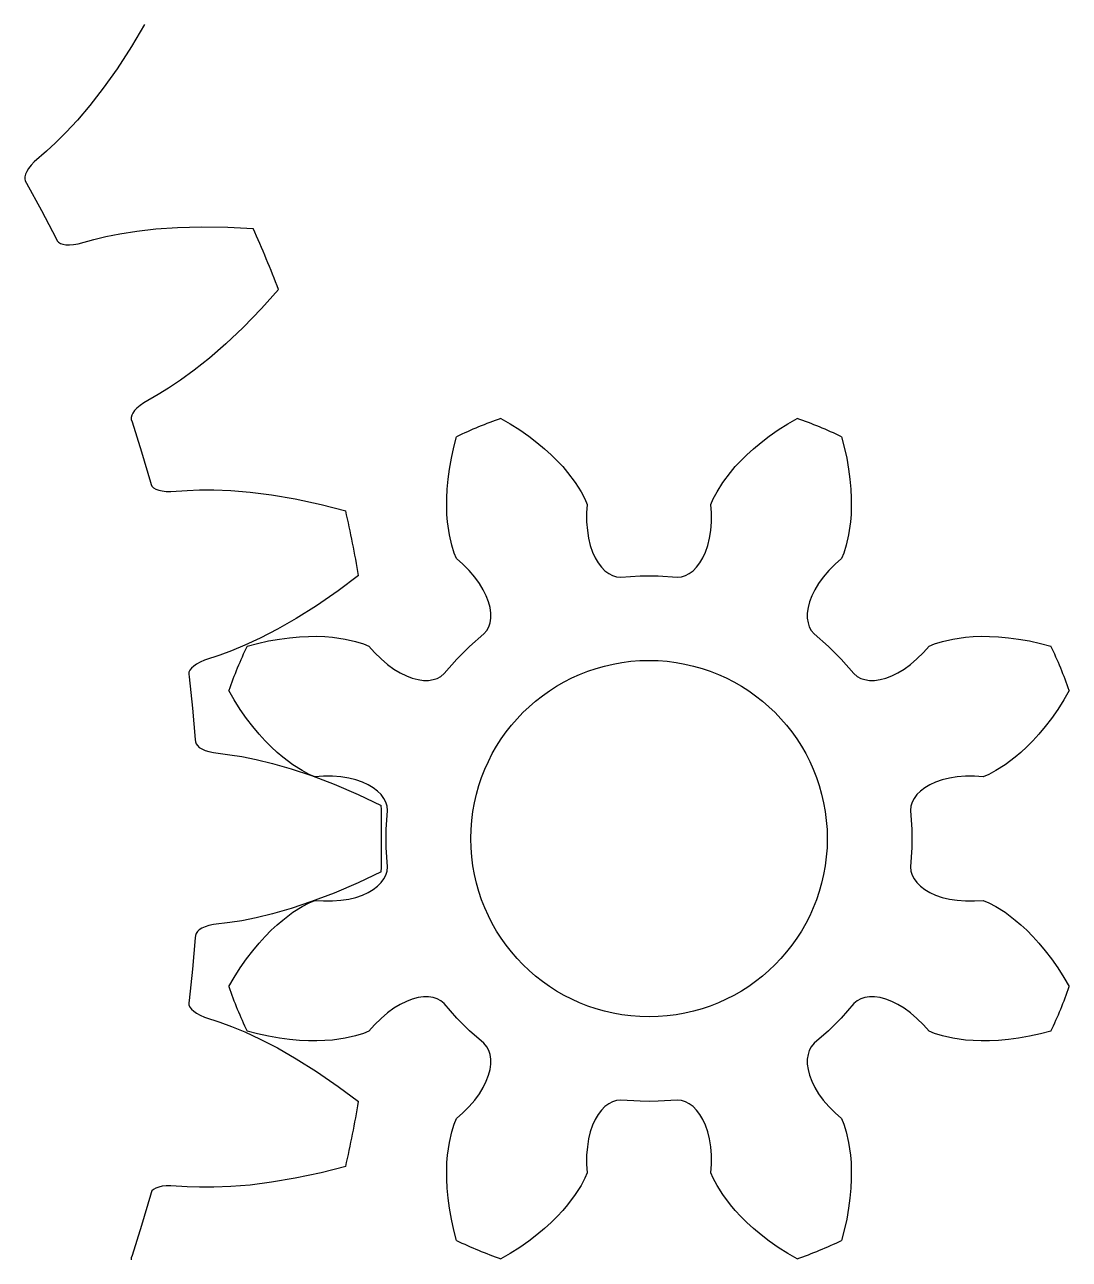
# Model space of a CAD drawing. Extents: x -17 to 24.7, y -17 to 17.
# Drawn here: x 12.99 to 24.72, y -4.72 to 9.13 of the extents above; entities that cross this region are included whole.
import ezdxf

# ---------------------------------------------------------------- set-up
doc = ezdxf.new("R2010")
doc.units = 0

msp = doc.modelspace()

# ---------------------------------------------------------------- linework, layer by layer
msp.add_circle((20, 0), 2)
msp.add_circle((20, 0), 2)
at = {"layer": 'layer0'}
for p, q in [((18.339, 4.716), (18.442, 4.656)), ((21.558, 4.656), (21.661, 4.716)), ((18.442, 4.656), (18.55, 4.587)), ((18.55, 4.587), (18.651, 4.516)), ((21.349, 4.516), (21.45, 4.587)), ((21.45, 4.587), (21.558, 4.656)), ((17.81, 4.394), (17.84, 4.509)), ((18.651, 4.516), (18.742, 4.446)), ((18.742, 4.446), (18.827, 4.375)), ((21.173, 4.375), (21.258, 4.446)), ((21.258, 4.446), (21.349, 4.516)), ((22.16, 4.509), (22.19, 4.394)), ((17.782, 4.269), (17.81, 4.394)), ((18.827, 4.375), (18.902, 4.307)), ((18.902, 4.307), (18.971, 4.239)), ((21.029, 4.239), (21.098, 4.307)), ((21.098, 4.307), (21.173, 4.375)), ((22.19, 4.394), (22.218, 4.269)), ((17.761, 4.147), (17.782, 4.269)), ((18.971, 4.239), (19.032, 4.174)), ((19.032, 4.174), (19.086, 4.11)), ((20.914, 4.11), (20.968, 4.174)), ((20.968, 4.174), (21.029, 4.239)), ((22.218, 4.269), (22.239, 4.147)), ((17.736, 3.923), (17.746, 4.033)), ((17.746, 4.033), (17.761, 4.147)), ((19.086, 4.11), (19.173, 3.995)), ((20.827, 3.995), (20.914, 4.11)), ((22.239, 4.147), (22.254, 4.033)), ((22.254, 4.033), (22.264, 3.923)), ((17.731, 3.822), (17.736, 3.923)), ((19.173, 3.995), (19.237, 3.893)), ((19.237, 3.893), (19.28, 3.812)), ((20.72, 3.812), (20.763, 3.893)), ((20.763, 3.893), (20.827, 3.995)), ((22.264, 3.923), (22.269, 3.822)), ((17.73, 3.726), (17.731, 3.822)), ((19.28, 3.812), (19.306, 3.749)), ((19.306, 3.749), (19.3, 3.654)), ((20.694, 3.749), (20.72, 3.812)), ((20.7, 3.654), (20.694, 3.749)), ((22.269, 3.822), (22.27, 3.726)), ((17.733, 3.636), (17.73, 3.726)), ((17.74, 3.553), (17.733, 3.636)), ((19.3, 3.654), (19.3, 3.553)), ((20.7, 3.553), (20.7, 3.654)), ((22.267, 3.636), (22.26, 3.553)), ((22.27, 3.726), (22.267, 3.636)), ((17.76, 3.41), (17.74, 3.553)), ((19.3, 3.553), (19.308, 3.458)), ((20.692, 3.458), (20.7, 3.553)), ((22.26, 3.553), (22.24, 3.41)), ((17.787, 3.292), (17.76, 3.41)), ((19.308, 3.458), (19.321, 3.37)), ((19.321, 3.37), (19.341, 3.289)), ((20.659, 3.289), (20.679, 3.37)), ((20.679, 3.37), (20.692, 3.458)), ((22.24, 3.41), (22.213, 3.292)), ((17.814, 3.205), (17.787, 3.292)), ((17.84, 3.142), (17.814, 3.205)), ((19.341, 3.289), (19.366, 3.216)), ((19.366, 3.216), (19.395, 3.151)), ((20.605, 3.151), (20.634, 3.216)), ((20.634, 3.216), (20.659, 3.289)), ((22.186, 3.205), (22.16, 3.142)), ((22.213, 3.292), (22.186, 3.205)), ((17.911, 3.079), (17.84, 3.142)), ((17.983, 3.007), (17.911, 3.079)), ((19.395, 3.151), (19.429, 3.094)), ((19.429, 3.094), (19.466, 3.046)), ((20.534, 3.046), (20.571, 3.094)), ((20.571, 3.094), (20.605, 3.151)), ((22.089, 3.079), (22.017, 3.007)), ((22.16, 3.142), (22.089, 3.079)), ((18.045, 2.935), (17.983, 3.007)), ((18.097, 2.863), (18.045, 2.935)), ((19.466, 3.046), (19.506, 3.006)), ((19.506, 3.006), (19.548, 2.975)), ((19.548, 2.975), (19.591, 2.952)), ((19.591, 2.952), (19.635, 2.939)), ((19.635, 2.939), (19.685, 2.934)), ((19.685, 2.934), (19.899, 2.948)), ((19.899, 2.948), (20, 2.95)), ((20, 2.95), (20.101, 2.948)), ((20.101, 2.948), (20.315, 2.934)), ((20.315, 2.934), (20.365, 2.939)), ((20.365, 2.939), (20.409, 2.952)), ((20.409, 2.952), (20.452, 2.975)), ((20.452, 2.975), (20.494, 3.006)), ((20.494, 3.006), (20.534, 3.046)), ((21.955, 2.935), (21.903, 2.863)), ((22.017, 3.007), (21.955, 2.935)), ((18.14, 2.792), (18.097, 2.863)), ((18.174, 2.723), (18.14, 2.792)), ((21.86, 2.792), (21.826, 2.723)), ((21.903, 2.863), (21.86, 2.792)), ((18.199, 2.656), (18.174, 2.723)), ((18.216, 2.592), (18.199, 2.656)), ((21.801, 2.656), (21.784, 2.592)), ((21.826, 2.723), (21.801, 2.656)), ((18.224, 2.531), (18.216, 2.592)), ((18.224, 2.475), (18.224, 2.531)), ((21.784, 2.592), (21.776, 2.531)), ((21.776, 2.531), (21.776, 2.475)), ((18.18, 2.336), (18.202, 2.377)), ((18.202, 2.377), (18.216, 2.423)), ((18.216, 2.423), (18.224, 2.475)), ((21.776, 2.475), (21.784, 2.423)), ((21.784, 2.423), (21.798, 2.377)), ((21.798, 2.377), (21.82, 2.336)), ((15.606, 2.19), (15.731, 2.218)), ((15.731, 2.218), (15.853, 2.239)), ((15.853, 2.239), (15.967, 2.254)), ((15.967, 2.254), (16.077, 2.264)), ((16.077, 2.264), (16.178, 2.269)), ((16.178, 2.269), (16.274, 2.27)), ((16.274, 2.27), (16.364, 2.267)), ((16.364, 2.267), (16.447, 2.26)), ((16.447, 2.26), (16.59, 2.24)), ((16.59, 2.24), (16.708, 2.213)), ((17.986, 2.156), (18.148, 2.297)), ((18.148, 2.297), (18.18, 2.336)), ((21.82, 2.336), (21.852, 2.297)), ((21.852, 2.297), (22.014, 2.156)), ((23.292, 2.213), (23.41, 2.24)), ((23.41, 2.24), (23.553, 2.26)), ((23.553, 2.26), (23.636, 2.267)), ((23.636, 2.267), (23.726, 2.27)), ((23.726, 2.27), (23.822, 2.269)), ((23.822, 2.269), (23.923, 2.264)), ((23.923, 2.264), (24.033, 2.254)), ((24.033, 2.254), (24.147, 2.239)), ((24.147, 2.239), (24.269, 2.218)), ((24.269, 2.218), (24.394, 2.19)), ((15.491, 2.16), (15.606, 2.19)), ((16.708, 2.213), (16.795, 2.186)), ((16.795, 2.186), (16.858, 2.16)), ((16.858, 2.16), (16.921, 2.089)), ((16.921, 2.089), (16.993, 2.017)), ((17.844, 2.014), (17.914, 2.086)), ((17.914, 2.086), (17.986, 2.156)), ((22.014, 2.156), (22.086, 2.086)), ((22.086, 2.086), (22.156, 2.014)), ((23.007, 2.017), (23.079, 2.089)), ((23.079, 2.089), (23.142, 2.16)), ((23.142, 2.16), (23.205, 2.186)), ((23.205, 2.186), (23.292, 2.213)), ((24.394, 2.19), (24.509, 2.16)), ((16.993, 2.017), (17.065, 1.955)), ((17.065, 1.955), (17.137, 1.903)), ((17.703, 1.852), (17.844, 2.014)), ((22.156, 2.014), (22.297, 1.852)), ((22.863, 1.903), (22.935, 1.955)), ((22.935, 1.955), (23.007, 2.017)), ((17.137, 1.903), (17.208, 1.86)), ((17.208, 1.86), (17.277, 1.826)), ((17.277, 1.826), (17.344, 1.801)), ((17.623, 1.798), (17.664, 1.82)), ((17.664, 1.82), (17.703, 1.852)), ((22.297, 1.852), (22.336, 1.82)), ((22.336, 1.82), (22.377, 1.798)), ((22.656, 1.801), (22.723, 1.826)), ((22.723, 1.826), (22.792, 1.86)), ((22.792, 1.86), (22.863, 1.903)), ((17.344, 1.801), (17.408, 1.784)), ((17.408, 1.784), (17.469, 1.776)), ((17.469, 1.776), (17.525, 1.776)), ((17.525, 1.776), (17.577, 1.784)), ((17.577, 1.784), (17.623, 1.798)), ((22.377, 1.798), (22.423, 1.784)), ((22.423, 1.784), (22.475, 1.776)), ((22.475, 1.776), (22.531, 1.776)), ((22.531, 1.776), (22.592, 1.784)), ((22.592, 1.784), (22.656, 1.801)), ((15.344, 1.558), (15.284, 1.661)), ((15.413, 1.45), (15.344, 1.558)), ((24.656, 1.558), (24.587, 1.45)), ((24.716, 1.661), (24.656, 1.558)), ((15.484, 1.349), (15.413, 1.45)), ((24.587, 1.45), (24.516, 1.349)), ((15.554, 1.258), (15.484, 1.349)), ((15.625, 1.173), (15.554, 1.258)), ((24.446, 1.258), (24.375, 1.173)), ((24.516, 1.349), (24.446, 1.258)), ((15.693, 1.098), (15.625, 1.173)), ((24.375, 1.173), (24.307, 1.098)), ((15.761, 1.029), (15.693, 1.098)), ((15.826, 0.968), (15.761, 1.029)), ((24.239, 1.029), (24.174, 0.968)), ((24.307, 1.098), (24.239, 1.029)), ((15.89, 0.914), (15.826, 0.968)), ((16.005, 0.827), (15.89, 0.914)), ((24.11, 0.914), (23.995, 0.827)), ((24.174, 0.968), (24.11, 0.914)), ((16.107, 0.763), (16.005, 0.827)), ((16.188, 0.72), (16.107, 0.763)), ((16.251, 0.694), (16.188, 0.72)), ((16.346, 0.7), (16.251, 0.694)), ((16.447, 0.7), (16.346, 0.7)), ((16.542, 0.692), (16.447, 0.7)), ((23.553, 0.7), (23.458, 0.692)), ((23.654, 0.7), (23.553, 0.7)), ((23.749, 0.694), (23.654, 0.7)), ((23.812, 0.72), (23.749, 0.694)), ((23.893, 0.763), (23.812, 0.72)), ((23.995, 0.827), (23.893, 0.763)), ((16.63, 0.679), (16.542, 0.692)), ((16.711, 0.659), (16.63, 0.679)), ((16.784, 0.634), (16.711, 0.659)), ((16.849, 0.605), (16.784, 0.634)), ((16.906, 0.571), (16.849, 0.605)), ((16.954, 0.534), (16.906, 0.571)), ((23.094, 0.571), (23.046, 0.534)), ((23.151, 0.605), (23.094, 0.571)), ((23.216, 0.634), (23.151, 0.605)), ((23.289, 0.659), (23.216, 0.634)), ((23.37, 0.679), (23.289, 0.659)), ((23.458, 0.692), (23.37, 0.679)), ((16.994, 0.494), (16.954, 0.534)), ((17.025, 0.452), (16.994, 0.494)), ((17.048, 0.409), (17.025, 0.452)), ((22.975, 0.452), (22.952, 0.409)), ((23.006, 0.494), (22.975, 0.452)), ((23.046, 0.534), (23.006, 0.494)), ((17.061, 0.365), (17.048, 0.409)), ((17.052, 0.101), (17.066, 0.315)), ((17.066, 0.315), (17.061, 0.365)), ((22.939, 0.365), (22.934, 0.315)), ((22.934, 0.315), (22.948, 0.101)), ((22.952, 0.409), (22.939, 0.365)), ((17.05, 0), (17.052, 0.101)), ((17.052, -0.101), (17.05, 0)), ((22.948, 0.101), (22.95, 0)), ((22.95, 0), (22.948, -0.101)), ((17.066, -0.315), (17.052, -0.101)), ((22.948, -0.101), (22.934, -0.315)), ((17.025, -0.452), (17.048, -0.409)), ((17.048, -0.409), (17.061, -0.365)), ((17.061, -0.365), (17.066, -0.315)), ((22.934, -0.315), (22.939, -0.365)), ((22.939, -0.365), (22.952, -0.409)), ((22.952, -0.409), (22.975, -0.452)), ((16.906, -0.571), (16.954, -0.534)), ((16.954, -0.534), (16.994, -0.494)), ((16.994, -0.494), (17.025, -0.452)), ((22.975, -0.452), (23.006, -0.494)), ((23.006, -0.494), (23.046, -0.534)), ((23.046, -0.534), (23.094, -0.571)), ((16.447, -0.7), (16.542, -0.692)), ((16.542, -0.692), (16.63, -0.679)), ((16.63, -0.679), (16.711, -0.659)), ((16.711, -0.659), (16.784, -0.634)), ((16.784, -0.634), (16.849, -0.605)), ((16.849, -0.605), (16.906, -0.571)), ((23.094, -0.571), (23.151, -0.605)), ((23.151, -0.605), (23.216, -0.634)), ((23.216, -0.634), (23.289, -0.659)), ((23.289, -0.659), (23.37, -0.679)), ((23.37, -0.679), (23.458, -0.692)), ((23.458, -0.692), (23.553, -0.7)), ((15.89, -0.914), (16.005, -0.827)), ((16.005, -0.827), (16.107, -0.763)), ((16.107, -0.763), (16.188, -0.72)), ((16.188, -0.72), (16.251, -0.694)), ((16.251, -0.694), (16.346, -0.7)), ((16.346, -0.7), (16.447, -0.7)), ((23.553, -0.7), (23.654, -0.7)), ((23.654, -0.7), (23.749, -0.694)), ((23.749, -0.694), (23.812, -0.72)), ((23.812, -0.72), (23.893, -0.763)), ((23.893, -0.763), (23.995, -0.827)), ((23.995, -0.827), (24.11, -0.914)), ((15.761, -1.029), (15.826, -0.968)), ((15.826, -0.968), (15.89, -0.914)), ((24.11, -0.914), (24.174, -0.968)), ((24.174, -0.968), (24.239, -1.029)), ((15.625, -1.173), (15.693, -1.098)), ((15.693, -1.098), (15.761, -1.029)), ((24.239, -1.029), (24.307, -1.098)), ((24.307, -1.098), (24.375, -1.173)), ((15.554, -1.258), (15.625, -1.173)), ((24.375, -1.173), (24.446, -1.258)), ((15.413, -1.45), (15.484, -1.349)), ((15.484, -1.349), (15.554, -1.258)), ((24.446, -1.258), (24.516, -1.349)), ((24.516, -1.349), (24.587, -1.45)), ((15.344, -1.558), (15.413, -1.45)), ((24.587, -1.45), (24.656, -1.558)), ((15.284, -1.661), (15.344, -1.558)), ((24.656, -1.558), (24.716, -1.661)), ((17.344, -1.801), (17.277, -1.826)), ((17.408, -1.784), (17.344, -1.801)), ((17.469, -1.776), (17.408, -1.784)), ((17.525, -1.776), (17.469, -1.776)), ((17.577, -1.784), (17.525, -1.776)), ((17.623, -1.798), (17.577, -1.784)), ((17.664, -1.82), (17.623, -1.798)), ((22.377, -1.798), (22.336, -1.82)), ((22.423, -1.784), (22.377, -1.798)), ((22.475, -1.776), (22.423, -1.784)), ((22.531, -1.776), (22.475, -1.776)), ((22.592, -1.784), (22.531, -1.776)), ((22.656, -1.801), (22.592, -1.784)), ((22.723, -1.826), (22.656, -1.801)), ((17.137, -1.903), (17.065, -1.955)), ((17.208, -1.86), (17.137, -1.903)), ((17.277, -1.826), (17.208, -1.86)), ((17.703, -1.852), (17.664, -1.82)), ((17.844, -2.014), (17.703, -1.852)), ((22.297, -1.852), (22.156, -2.014)), ((22.336, -1.82), (22.297, -1.852)), ((22.792, -1.86), (22.723, -1.826)), ((22.863, -1.903), (22.792, -1.86)), ((22.935, -1.955), (22.863, -1.903)), ((16.993, -2.017), (16.921, -2.089)), ((17.065, -1.955), (16.993, -2.017)), ((17.914, -2.086), (17.844, -2.014)), ((22.156, -2.014), (22.086, -2.086)), ((23.007, -2.017), (22.935, -1.955)), ((23.079, -2.089), (23.007, -2.017)), ((15.606, -2.19), (15.491, -2.16)), ((15.731, -2.218), (15.606, -2.19)), ((16.708, -2.213), (16.59, -2.24)), ((16.795, -2.186), (16.708, -2.213)), ((16.858, -2.16), (16.795, -2.186)), ((16.921, -2.089), (16.858, -2.16)), ((17.986, -2.156), (17.914, -2.086)), ((18.148, -2.297), (17.986, -2.156)), ((22.014, -2.156), (21.852, -2.297)), ((22.086, -2.086), (22.014, -2.156)), ((23.142, -2.16), (23.079, -2.089)), ((23.205, -2.186), (23.142, -2.16)), ((23.292, -2.213), (23.205, -2.186)), ((23.41, -2.24), (23.292, -2.213)), ((24.394, -2.19), (24.269, -2.218)), ((24.509, -2.16), (24.394, -2.19)), ((15.853, -2.239), (15.731, -2.218)), ((15.967, -2.254), (15.853, -2.239)), ((16.077, -2.264), (15.967, -2.254)), ((16.178, -2.269), (16.077, -2.264)), ((16.274, -2.27), (16.178, -2.269)), ((16.364, -2.267), (16.274, -2.27)), ((16.447, -2.26), (16.364, -2.267)), ((16.59, -2.24), (16.447, -2.26)), ((18.18, -2.336), (18.148, -2.297)), ((18.202, -2.377), (18.18, -2.336)), ((21.82, -2.336), (21.798, -2.377)), ((21.852, -2.297), (21.82, -2.336)), ((23.553, -2.26), (23.41, -2.24)), ((23.636, -2.267), (23.553, -2.26)), ((23.726, -2.27), (23.636, -2.267)), ((23.822, -2.269), (23.726, -2.27)), ((23.923, -2.264), (23.822, -2.269)), ((24.033, -2.254), (23.923, -2.264)), ((24.147, -2.239), (24.033, -2.254)), ((24.269, -2.218), (24.147, -2.239)), ((18.216, -2.423), (18.202, -2.377)), ((18.224, -2.475), (18.216, -2.423)), ((18.224, -2.531), (18.224, -2.475)), ((21.784, -2.423), (21.776, -2.475)), ((21.776, -2.475), (21.776, -2.531)), ((21.798, -2.377), (21.784, -2.423)), ((18.199, -2.656), (18.216, -2.592)), ((18.216, -2.592), (18.224, -2.531)), ((21.776, -2.531), (21.784, -2.592)), ((21.784, -2.592), (21.801, -2.656)), ((18.14, -2.792), (18.174, -2.723)), ((18.174, -2.723), (18.199, -2.656)), ((21.801, -2.656), (21.826, -2.723)), ((21.826, -2.723), (21.86, -2.792)), ((18.045, -2.935), (18.097, -2.863)), ((18.097, -2.863), (18.14, -2.792)), ((21.86, -2.792), (21.903, -2.863)), ((21.903, -2.863), (21.955, -2.935)), ((17.911, -3.079), (17.983, -3.007)), ((17.983, -3.007), (18.045, -2.935)), ((19.466, -3.046), (19.429, -3.094)), ((19.506, -3.006), (19.466, -3.046)), ((19.548, -2.975), (19.506, -3.006)), ((19.591, -2.952), (19.548, -2.975)), ((19.635, -2.939), (19.591, -2.952)), ((19.685, -2.934), (19.635, -2.939)), ((19.899, -2.948), (19.685, -2.934)), ((20, -2.95), (19.899, -2.948)), ((20.101, -2.948), (20, -2.95)), ((20.315, -2.934), (20.101, -2.948)), ((20.365, -2.939), (20.315, -2.934)), ((20.409, -2.952), (20.365, -2.939)), ((20.452, -2.975), (20.409, -2.952)), ((20.494, -3.006), (20.452, -2.975)), ((20.534, -3.046), (20.494, -3.006)), ((20.571, -3.094), (20.534, -3.046)), ((21.955, -2.935), (22.017, -3.007)), ((22.017, -3.007), (22.089, -3.079)), ((17.814, -3.205), (17.84, -3.142)), ((17.84, -3.142), (17.911, -3.079)), ((19.395, -3.151), (19.366, -3.216)), ((19.429, -3.094), (19.395, -3.151)), ((20.605, -3.151), (20.571, -3.094)), ((20.634, -3.216), (20.605, -3.151)), ((22.089, -3.079), (22.16, -3.142)), ((22.16, -3.142), (22.186, -3.205)), ((17.76, -3.41), (17.787, -3.292)), ((17.787, -3.292), (17.814, -3.205)), ((19.341, -3.289), (19.321, -3.37)), ((19.366, -3.216), (19.341, -3.289)), ((20.659, -3.289), (20.634, -3.216)), ((20.679, -3.37), (20.659, -3.289)), ((22.186, -3.205), (22.213, -3.292)), ((22.213, -3.292), (22.24, -3.41)), ((17.74, -3.553), (17.76, -3.41)), ((19.308, -3.458), (19.3, -3.553)), ((19.321, -3.37), (19.308, -3.458)), ((20.692, -3.458), (20.679, -3.37)), ((20.7, -3.553), (20.692, -3.458)), ((22.24, -3.41), (22.26, -3.553)), ((17.733, -3.636), (17.74, -3.553)), ((19.3, -3.553), (19.3, -3.654)), ((20.7, -3.654), (20.7, -3.553)), ((22.26, -3.553), (22.267, -3.636)), ((17.73, -3.726), (17.733, -3.636)), ((17.731, -3.822), (17.73, -3.726)), ((19.3, -3.654), (19.306, -3.749)), ((20.694, -3.749), (20.7, -3.654)), ((22.267, -3.636), (22.27, -3.726)), ((22.27, -3.726), (22.269, -3.822)), ((17.736, -3.923), (17.731, -3.822)), ((19.28, -3.812), (19.237, -3.893)), ((19.306, -3.749), (19.28, -3.812)), ((20.72, -3.812), (20.694, -3.749)), ((20.763, -3.893), (20.72, -3.812)), ((22.269, -3.822), (22.264, -3.923)), ((17.746, -4.033), (17.736, -3.923)), ((19.173, -3.995), (19.086, -4.11)), ((19.237, -3.893), (19.173, -3.995)), ((20.827, -3.995), (20.763, -3.893)), ((20.914, -4.11), (20.827, -3.995)), ((22.264, -3.923), (22.254, -4.033)), ((17.761, -4.147), (17.746, -4.033)), ((17.782, -4.269), (17.761, -4.147)), ((19.086, -4.11), (19.032, -4.174)), ((20.968, -4.174), (20.914, -4.11)), ((22.239, -4.147), (22.218, -4.269)), ((22.254, -4.033), (22.239, -4.147)), ((17.81, -4.394), (17.782, -4.269)), ((18.971, -4.239), (18.902, -4.307)), ((19.032, -4.174), (18.971, -4.239)), ((21.029, -4.239), (20.968, -4.174)), ((21.098, -4.307), (21.029, -4.239)), ((22.218, -4.269), (22.19, -4.394)), ((17.84, -4.509), (17.81, -4.394)), ((18.827, -4.375), (18.742, -4.446)), ((18.902, -4.307), (18.827, -4.375)), ((21.173, -4.375), (21.098, -4.307)), ((21.258, -4.446), (21.173, -4.375)), ((22.19, -4.394), (22.16, -4.509)), ((18.651, -4.516), (18.55, -4.587)), ((18.742, -4.446), (18.651, -4.516)), ((21.349, -4.516), (21.258, -4.446)), ((21.45, -4.587), (21.349, -4.516)), ((18.442, -4.656), (18.339, -4.716)), ((18.55, -4.587), (18.442, -4.656)), ((21.558, -4.656), (21.45, -4.587)), ((21.661, -4.716), (21.558, -4.656))]:
    msp.add_line(p, q, dxfattribs=at)
for start, end in [(109.4009, 115.5991), (64.4009, 70.5991), (154.4009, 160.5991), (19.4009, 25.5991), (199.4009, 205.5991), (334.4009, 340.5991), (244.4009, 250.5991), (289.4009, 295.5991)]:
    msp.add_arc((20, 0), 5, start, end, dxfattribs=at)
at = {"layer": 'layer1'}
for p, q in [((14.338, 9.134), (14.192, 8.888)), ((14.192, 8.888), (14.031, 8.64)), ((14.031, 8.64), (13.875, 8.42)), ((13.875, 8.42), (13.726, 8.228)), ((13.726, 8.228), (13.586, 8.063)), ((13.586, 8.063), (13.457, 7.923)), ((13.457, 7.923), (13.342, 7.807)), ((13.342, 7.807), (13.241, 7.715)), ((13.241, 7.715), (13.102, 7.594)), ((13.017, 7.487), (13.002, 7.456)), ((13.038, 7.521), (13.017, 7.487)), ((13.066, 7.556), (13.038, 7.521)), ((13.102, 7.594), (13.066, 7.556)), ((13.002, 7.456), (12.995, 7.428)), ((12.995, 7.428), (12.995, 7.403)), ((12.995, 7.403), (13.001, 7.381)), ((13.001, 7.381), (13.014, 7.357)), ((13.014, 7.357), (13.185, 7.047)), ((13.185, 7.047), (13.348, 6.733)), ((14.064, 6.788), (14.252, 6.817)), ((14.252, 6.817), (14.467, 6.841)), ((14.467, 6.841), (14.71, 6.858)), ((14.71, 6.858), (14.979, 6.866)), ((14.979, 6.866), (15.274, 6.862)), ((15.274, 6.862), (15.56, 6.847)), ((13.348, 6.733), (13.36, 6.709)), ((13.36, 6.709), (13.375, 6.692)), ((13.375, 6.692), (13.396, 6.678)), ((13.396, 6.678), (13.423, 6.669)), ((13.423, 6.669), (13.457, 6.663)), ((13.457, 6.663), (13.497, 6.662)), ((13.497, 6.662), (13.542, 6.666)), ((13.542, 6.666), (13.593, 6.675)), ((13.593, 6.675), (13.771, 6.723)), ((13.771, 6.723), (13.904, 6.756)), ((13.904, 6.756), (14.064, 6.788)), ((15.844, 6.161), (15.653, 5.948)), ((15.653, 5.948), (15.447, 5.736)), ((15.447, 5.736), (15.251, 5.552)), ((15.251, 5.552), (15.067, 5.392)), ((15.067, 5.392), (14.898, 5.258)), ((14.744, 5.145), (14.609, 5.055)), ((14.898, 5.258), (14.744, 5.145)), ((14.609, 5.055), (14.491, 4.983)), ((14.289, 4.862), (14.254, 4.832)), ((14.332, 4.892), (14.289, 4.862)), ((14.491, 4.983), (14.332, 4.892)), ((14.195, 4.75), (14.189, 4.726)), ((14.189, 4.726), (14.191, 4.703)), ((14.207, 4.776), (14.195, 4.75)), ((14.227, 4.804), (14.207, 4.776)), ((14.254, 4.832), (14.227, 4.804)), ((14.191, 4.703), (14.2, 4.677)), ((14.2, 4.677), (14.306, 4.34)), ((14.306, 4.34), (14.405, 4)), ((14.405, 4), (14.412, 3.974)), ((14.412, 3.974), (14.423, 3.954)), ((14.423, 3.954), (14.441, 3.937)), ((14.441, 3.937), (14.466, 3.922)), ((14.466, 3.922), (14.498, 3.91)), ((14.498, 3.91), (14.537, 3.901)), ((14.537, 3.901), (14.582, 3.896)), ((14.582, 3.896), (14.634, 3.895)), ((14.634, 3.895), (14.818, 3.908)), ((14.818, 3.908), (14.955, 3.913)), ((14.955, 3.913), (15.118, 3.913)), ((15.118, 3.913), (15.308, 3.905)), ((15.308, 3.905), (15.524, 3.887)), ((15.524, 3.887), (15.765, 3.857)), ((15.765, 3.857), (16.03, 3.812)), ((16.03, 3.812), (16.32, 3.751)), ((16.32, 3.751), (16.597, 3.68)), ((16.742, 2.951), (16.513, 2.78)), ((16.513, 2.78), (16.269, 2.613)), ((16.269, 2.613), (16.041, 2.47)), ((16.041, 2.47), (15.83, 2.349)), ((15.638, 2.25), (15.465, 2.17)), ((15.83, 2.349), (15.638, 2.25)), ((15.314, 2.107), (15.185, 2.06)), ((15.465, 2.17), (15.314, 2.107)), ((14.923, 1.959), (14.891, 1.936)), ((14.963, 1.981), (14.923, 1.959)), ((15.011, 2.002), (14.963, 1.981)), ((15.185, 2.06), (15.011, 2.002)), ((14.838, 1.867), (14.836, 1.844)), ((14.836, 1.844), (14.839, 1.817)), ((14.848, 1.89), (14.838, 1.867)), ((14.839, 1.817), (14.878, 1.465)), ((14.866, 1.913), (14.848, 1.89)), ((14.891, 1.936), (14.866, 1.913)), ((14.878, 1.465), (14.909, 1.113)), ((14.909, 1.113), (14.911, 1.086)), ((14.911, 1.086), (14.918, 1.064)), ((14.918, 1.064), (14.932, 1.044)), ((14.932, 1.044), (14.953, 1.024)), ((14.953, 1.024), (14.982, 1.006)), ((14.982, 1.006), (15.019, 0.99)), ((15.019, 0.99), (15.062, 0.976)), ((15.062, 0.976), (15.113, 0.965)), ((15.113, 0.965), (15.295, 0.942)), ((15.295, 0.942), (15.431, 0.921)), ((15.431, 0.921), (15.591, 0.889)), ((15.591, 0.889), (15.776, 0.844)), ((15.776, 0.844), (15.984, 0.784)), ((15.984, 0.784), (16.214, 0.707)), ((16.214, 0.707), (16.466, 0.611)), ((16.466, 0.611), (16.738, 0.495)), ((16.738, 0.495), (16.996, 0.371)), ((16.996, -0.371), (16.738, -0.495)), ((16.738, -0.495), (16.466, -0.611)), ((16.466, -0.611), (16.214, -0.707)), ((15.984, -0.784), (15.776, -0.844)), ((16.214, -0.707), (15.984, -0.784)), ((15.113, -0.965), (15.062, -0.976)), ((15.295, -0.942), (15.113, -0.965)), ((15.431, -0.921), (15.295, -0.942)), ((15.591, -0.889), (15.431, -0.921)), ((15.776, -0.844), (15.591, -0.889)), ((14.911, -1.086), (14.909, -1.113)), ((14.918, -1.064), (14.911, -1.086)), ((14.932, -1.044), (14.918, -1.064)), ((14.953, -1.024), (14.932, -1.044)), ((14.982, -1.006), (14.953, -1.024)), ((15.019, -0.99), (14.982, -1.006)), ((15.062, -0.976), (15.019, -0.99)), ((14.909, -1.113), (14.878, -1.465)), ((14.878, -1.465), (14.839, -1.817)), ((14.839, -1.817), (14.836, -1.844)), ((14.836, -1.844), (14.838, -1.867)), ((14.838, -1.867), (14.848, -1.89)), ((14.848, -1.89), (14.866, -1.913)), ((14.866, -1.913), (14.891, -1.936)), ((14.891, -1.936), (14.923, -1.959)), ((14.923, -1.959), (14.963, -1.981)), ((14.963, -1.981), (15.011, -2.002)), ((15.011, -2.002), (15.185, -2.06)), ((15.185, -2.06), (15.314, -2.107)), ((15.314, -2.107), (15.465, -2.17)), ((15.465, -2.17), (15.638, -2.25)), ((15.638, -2.25), (15.83, -2.349)), ((15.83, -2.349), (16.041, -2.47)), ((16.041, -2.47), (16.269, -2.613)), ((16.269, -2.613), (16.513, -2.78)), ((16.513, -2.78), (16.742, -2.951)), ((16.597, -3.68), (16.32, -3.751)), ((15.765, -3.857), (15.524, -3.887)), ((16.03, -3.812), (15.765, -3.857)), ((16.32, -3.751), (16.03, -3.812)), ((14.405, -4), (14.306, -4.34)), ((14.412, -3.974), (14.405, -4)), ((14.423, -3.954), (14.412, -3.974)), ((14.441, -3.937), (14.423, -3.954)), ((14.466, -3.922), (14.441, -3.937)), ((14.498, -3.91), (14.466, -3.922)), ((14.537, -3.901), (14.498, -3.91)), ((14.582, -3.896), (14.537, -3.901)), ((14.634, -3.895), (14.582, -3.896)), ((14.818, -3.908), (14.634, -3.895)), ((14.955, -3.913), (14.818, -3.908)), ((15.118, -3.913), (14.955, -3.913)), ((15.308, -3.905), (15.118, -3.913)), ((15.524, -3.887), (15.308, -3.905)), ((14.306, -4.34), (14.2, -4.677)), ((14.191, -4.703), (14.189, -4.726)), ((14.2, -4.677), (14.191, -4.703))]:
    msp.add_line(p, q, dxfattribs=at)
for start, end in [(21.2481, 23.7519), (9.9981, 12.5019), (358.7481, 361.2519), (347.4981, 350.0019)]:
    msp.add_arc((0, 0), 17, start, end, dxfattribs=at)
at = {"layer": 'layer2'}
for p, q in [((18.339, 4.716), (18.442, 4.656)), ((21.558, 4.656), (21.661, 4.716)), ((18.442, 4.656), (18.55, 4.587)), ((18.55, 4.587), (18.651, 4.516)), ((21.349, 4.516), (21.45, 4.587)), ((21.45, 4.587), (21.558, 4.656)), ((17.81, 4.394), (17.84, 4.509)), ((18.651, 4.516), (18.742, 4.446)), ((18.742, 4.446), (18.827, 4.375)), ((21.173, 4.375), (21.258, 4.446)), ((21.258, 4.446), (21.349, 4.516)), ((22.16, 4.509), (22.19, 4.394)), ((17.782, 4.269), (17.81, 4.394)), ((18.827, 4.375), (18.902, 4.307)), ((18.902, 4.307), (18.971, 4.239)), ((21.029, 4.239), (21.098, 4.307)), ((21.098, 4.307), (21.173, 4.375)), ((22.19, 4.394), (22.218, 4.269)), ((17.761, 4.147), (17.782, 4.269)), ((18.971, 4.239), (19.032, 4.174)), ((19.032, 4.174), (19.086, 4.11)), ((20.914, 4.11), (20.968, 4.174)), ((20.968, 4.174), (21.029, 4.239)), ((22.218, 4.269), (22.239, 4.147)), ((17.736, 3.923), (17.746, 4.033)), ((17.746, 4.033), (17.761, 4.147)), ((19.086, 4.11), (19.173, 3.995)), ((20.827, 3.995), (20.914, 4.11)), ((22.239, 4.147), (22.254, 4.033)), ((22.254, 4.033), (22.264, 3.923)), ((17.731, 3.822), (17.736, 3.923)), ((19.173, 3.995), (19.237, 3.893)), ((19.237, 3.893), (19.28, 3.812)), ((20.72, 3.812), (20.763, 3.893)), ((20.763, 3.893), (20.827, 3.995)), ((22.264, 3.923), (22.269, 3.822)), ((17.73, 3.726), (17.731, 3.822)), ((19.28, 3.812), (19.306, 3.749)), ((19.306, 3.749), (19.3, 3.654)), ((20.694, 3.749), (20.72, 3.812)), ((20.7, 3.654), (20.694, 3.749)), ((22.269, 3.822), (22.27, 3.726)), ((17.733, 3.636), (17.73, 3.726)), ((17.74, 3.553), (17.733, 3.636)), ((19.3, 3.654), (19.3, 3.553)), ((20.7, 3.553), (20.7, 3.654)), ((22.267, 3.636), (22.26, 3.553)), ((22.27, 3.726), (22.267, 3.636)), ((17.76, 3.41), (17.74, 3.553)), ((19.3, 3.553), (19.308, 3.458)), ((20.692, 3.458), (20.7, 3.553)), ((22.26, 3.553), (22.24, 3.41)), ((17.787, 3.292), (17.76, 3.41)), ((19.308, 3.458), (19.321, 3.37)), ((19.321, 3.37), (19.341, 3.289)), ((20.659, 3.289), (20.679, 3.37)), ((20.679, 3.37), (20.692, 3.458)), ((22.24, 3.41), (22.213, 3.292)), ((17.814, 3.205), (17.787, 3.292)), ((17.84, 3.142), (17.814, 3.205)), ((19.341, 3.289), (19.366, 3.216)), ((19.366, 3.216), (19.395, 3.151)), ((20.605, 3.151), (20.634, 3.216)), ((20.634, 3.216), (20.659, 3.289)), ((22.186, 3.205), (22.16, 3.142)), ((22.213, 3.292), (22.186, 3.205)), ((17.911, 3.079), (17.84, 3.142)), ((17.983, 3.007), (17.911, 3.079)), ((19.395, 3.151), (19.429, 3.094)), ((19.429, 3.094), (19.466, 3.046)), ((20.534, 3.046), (20.571, 3.094)), ((20.571, 3.094), (20.605, 3.151)), ((22.089, 3.079), (22.017, 3.007)), ((22.16, 3.142), (22.089, 3.079)), ((18.045, 2.935), (17.983, 3.007)), ((18.097, 2.863), (18.045, 2.935)), ((19.466, 3.046), (19.506, 3.006)), ((19.506, 3.006), (19.548, 2.975)), ((19.548, 2.975), (19.591, 2.952)), ((19.591, 2.952), (19.635, 2.939)), ((19.635, 2.939), (19.685, 2.934)), ((19.685, 2.934), (19.899, 2.948)), ((19.899, 2.948), (20, 2.95)), ((20, 2.95), (20.101, 2.948)), ((20.101, 2.948), (20.315, 2.934)), ((20.315, 2.934), (20.365, 2.939)), ((20.365, 2.939), (20.409, 2.952)), ((20.409, 2.952), (20.452, 2.975)), ((20.452, 2.975), (20.494, 3.006)), ((20.494, 3.006), (20.534, 3.046)), ((21.955, 2.935), (21.903, 2.863)), ((22.017, 3.007), (21.955, 2.935)), ((18.14, 2.792), (18.097, 2.863)), ((18.174, 2.723), (18.14, 2.792)), ((21.86, 2.792), (21.826, 2.723)), ((21.903, 2.863), (21.86, 2.792)), ((18.199, 2.656), (18.174, 2.723)), ((18.216, 2.592), (18.199, 2.656)), ((21.801, 2.656), (21.784, 2.592)), ((21.826, 2.723), (21.801, 2.656)), ((18.224, 2.531), (18.216, 2.592)), ((18.224, 2.475), (18.224, 2.531)), ((21.784, 2.592), (21.776, 2.531)), ((21.776, 2.531), (21.776, 2.475)), ((18.18, 2.336), (18.202, 2.377)), ((18.202, 2.377), (18.216, 2.423)), ((18.216, 2.423), (18.224, 2.475)), ((21.776, 2.475), (21.784, 2.423)), ((21.784, 2.423), (21.798, 2.377)), ((21.798, 2.377), (21.82, 2.336)), ((15.606, 2.19), (15.731, 2.218)), ((15.731, 2.218), (15.853, 2.239)), ((15.853, 2.239), (15.967, 2.254)), ((15.967, 2.254), (16.077, 2.264)), ((16.077, 2.264), (16.178, 2.269)), ((16.178, 2.269), (16.274, 2.27)), ((16.274, 2.27), (16.364, 2.267)), ((16.364, 2.267), (16.447, 2.26)), ((16.447, 2.26), (16.59, 2.24)), ((16.59, 2.24), (16.708, 2.213)), ((17.986, 2.156), (18.148, 2.297)), ((18.148, 2.297), (18.18, 2.336)), ((21.82, 2.336), (21.852, 2.297)), ((21.852, 2.297), (22.014, 2.156)), ((23.292, 2.213), (23.41, 2.24)), ((23.41, 2.24), (23.553, 2.26)), ((23.553, 2.26), (23.636, 2.267)), ((23.636, 2.267), (23.726, 2.27)), ((23.726, 2.27), (23.822, 2.269)), ((23.822, 2.269), (23.923, 2.264)), ((23.923, 2.264), (24.033, 2.254)), ((24.033, 2.254), (24.147, 2.239)), ((24.147, 2.239), (24.269, 2.218)), ((24.269, 2.218), (24.394, 2.19)), ((15.491, 2.16), (15.606, 2.19)), ((16.708, 2.213), (16.795, 2.186)), ((16.795, 2.186), (16.858, 2.16)), ((16.858, 2.16), (16.921, 2.089)), ((16.921, 2.089), (16.993, 2.017)), ((17.844, 2.014), (17.914, 2.086)), ((17.914, 2.086), (17.986, 2.156)), ((22.014, 2.156), (22.086, 2.086)), ((22.086, 2.086), (22.156, 2.014)), ((23.007, 2.017), (23.079, 2.089)), ((23.079, 2.089), (23.142, 2.16)), ((23.142, 2.16), (23.205, 2.186)), ((23.205, 2.186), (23.292, 2.213)), ((24.394, 2.19), (24.509, 2.16)), ((16.993, 2.017), (17.065, 1.955)), ((17.065, 1.955), (17.137, 1.903)), ((17.703, 1.852), (17.844, 2.014)), ((22.156, 2.014), (22.297, 1.852)), ((22.863, 1.903), (22.935, 1.955)), ((22.935, 1.955), (23.007, 2.017)), ((17.137, 1.903), (17.208, 1.86)), ((17.208, 1.86), (17.277, 1.826)), ((17.277, 1.826), (17.344, 1.801)), ((17.623, 1.798), (17.664, 1.82)), ((17.664, 1.82), (17.703, 1.852)), ((22.297, 1.852), (22.336, 1.82)), ((22.336, 1.82), (22.377, 1.798)), ((22.656, 1.801), (22.723, 1.826)), ((22.723, 1.826), (22.792, 1.86)), ((22.792, 1.86), (22.863, 1.903)), ((17.344, 1.801), (17.408, 1.784)), ((17.408, 1.784), (17.469, 1.776)), ((17.469, 1.776), (17.525, 1.776)), ((17.525, 1.776), (17.577, 1.784)), ((17.577, 1.784), (17.623, 1.798)), ((22.377, 1.798), (22.423, 1.784)), ((22.423, 1.784), (22.475, 1.776)), ((22.475, 1.776), (22.531, 1.776)), ((22.531, 1.776), (22.592, 1.784)), ((22.592, 1.784), (22.656, 1.801)), ((15.344, 1.558), (15.284, 1.661)), ((15.413, 1.45), (15.344, 1.558)), ((24.656, 1.558), (24.587, 1.45)), ((24.716, 1.661), (24.656, 1.558)), ((15.484, 1.349), (15.413, 1.45)), ((24.587, 1.45), (24.516, 1.349)), ((15.554, 1.258), (15.484, 1.349)), ((15.625, 1.173), (15.554, 1.258)), ((24.446, 1.258), (24.375, 1.173)), ((24.516, 1.349), (24.446, 1.258)), ((15.693, 1.098), (15.625, 1.173)), ((24.375, 1.173), (24.307, 1.098)), ((15.761, 1.029), (15.693, 1.098)), ((15.826, 0.968), (15.761, 1.029)), ((24.239, 1.029), (24.174, 0.968)), ((24.307, 1.098), (24.239, 1.029)), ((15.89, 0.914), (15.826, 0.968)), ((16.005, 0.827), (15.89, 0.914)), ((24.11, 0.914), (23.995, 0.827)), ((24.174, 0.968), (24.11, 0.914)), ((16.107, 0.763), (16.005, 0.827)), ((16.188, 0.72), (16.107, 0.763)), ((16.251, 0.694), (16.188, 0.72)), ((16.346, 0.7), (16.251, 0.694)), ((16.447, 0.7), (16.346, 0.7)), ((16.542, 0.692), (16.447, 0.7)), ((23.553, 0.7), (23.458, 0.692)), ((23.654, 0.7), (23.553, 0.7)), ((23.749, 0.694), (23.654, 0.7)), ((23.812, 0.72), (23.749, 0.694)), ((23.893, 0.763), (23.812, 0.72)), ((23.995, 0.827), (23.893, 0.763)), ((16.63, 0.679), (16.542, 0.692)), ((16.711, 0.659), (16.63, 0.679)), ((16.784, 0.634), (16.711, 0.659)), ((16.849, 0.605), (16.784, 0.634)), ((16.906, 0.571), (16.849, 0.605)), ((16.954, 0.534), (16.906, 0.571)), ((23.094, 0.571), (23.046, 0.534)), ((23.151, 0.605), (23.094, 0.571)), ((23.216, 0.634), (23.151, 0.605)), ((23.289, 0.659), (23.216, 0.634)), ((23.37, 0.679), (23.289, 0.659)), ((23.458, 0.692), (23.37, 0.679)), ((16.994, 0.494), (16.954, 0.534)), ((17.025, 0.452), (16.994, 0.494)), ((17.048, 0.409), (17.025, 0.452)), ((22.975, 0.452), (22.952, 0.409)), ((23.006, 0.494), (22.975, 0.452)), ((23.046, 0.534), (23.006, 0.494)), ((17.061, 0.365), (17.048, 0.409)), ((17.052, 0.101), (17.066, 0.315)), ((17.066, 0.315), (17.061, 0.365)), ((22.939, 0.365), (22.934, 0.315)), ((22.934, 0.315), (22.948, 0.101)), ((22.952, 0.409), (22.939, 0.365)), ((17.05, 0), (17.052, 0.101)), ((17.052, -0.101), (17.05, 0)), ((22.948, 0.101), (22.95, 0)), ((22.95, 0), (22.948, -0.101)), ((17.066, -0.315), (17.052, -0.101)), ((22.948, -0.101), (22.934, -0.315)), ((17.025, -0.452), (17.048, -0.409)), ((17.048, -0.409), (17.061, -0.365)), ((17.061, -0.365), (17.066, -0.315)), ((22.934, -0.315), (22.939, -0.365)), ((22.939, -0.365), (22.952, -0.409)), ((22.952, -0.409), (22.975, -0.452)), ((16.906, -0.571), (16.954, -0.534)), ((16.954, -0.534), (16.994, -0.494)), ((16.994, -0.494), (17.025, -0.452)), ((22.975, -0.452), (23.006, -0.494)), ((23.006, -0.494), (23.046, -0.534)), ((23.046, -0.534), (23.094, -0.571)), ((16.447, -0.7), (16.542, -0.692)), ((16.542, -0.692), (16.63, -0.679)), ((16.63, -0.679), (16.711, -0.659)), ((16.711, -0.659), (16.784, -0.634)), ((16.784, -0.634), (16.849, -0.605)), ((16.849, -0.605), (16.906, -0.571)), ((23.094, -0.571), (23.151, -0.605)), ((23.151, -0.605), (23.216, -0.634)), ((23.216, -0.634), (23.289, -0.659)), ((23.289, -0.659), (23.37, -0.679)), ((23.37, -0.679), (23.458, -0.692)), ((23.458, -0.692), (23.553, -0.7)), ((15.89, -0.914), (16.005, -0.827)), ((16.005, -0.827), (16.107, -0.763)), ((16.107, -0.763), (16.188, -0.72)), ((16.188, -0.72), (16.251, -0.694)), ((16.251, -0.694), (16.346, -0.7)), ((16.346, -0.7), (16.447, -0.7)), ((23.553, -0.7), (23.654, -0.7)), ((23.654, -0.7), (23.749, -0.694)), ((23.749, -0.694), (23.812, -0.72)), ((23.812, -0.72), (23.893, -0.763)), ((23.893, -0.763), (23.995, -0.827)), ((23.995, -0.827), (24.11, -0.914)), ((15.761, -1.029), (15.826, -0.968)), ((15.826, -0.968), (15.89, -0.914)), ((24.11, -0.914), (24.174, -0.968)), ((24.174, -0.968), (24.239, -1.029)), ((15.625, -1.173), (15.693, -1.098)), ((15.693, -1.098), (15.761, -1.029)), ((24.239, -1.029), (24.307, -1.098)), ((24.307, -1.098), (24.375, -1.173)), ((15.554, -1.258), (15.625, -1.173)), ((24.375, -1.173), (24.446, -1.258)), ((15.413, -1.45), (15.484, -1.349)), ((15.484, -1.349), (15.554, -1.258)), ((24.446, -1.258), (24.516, -1.349)), ((24.516, -1.349), (24.587, -1.45)), ((15.344, -1.558), (15.413, -1.45)), ((24.587, -1.45), (24.656, -1.558)), ((15.284, -1.661), (15.344, -1.558)), ((24.656, -1.558), (24.716, -1.661)), ((17.344, -1.801), (17.277, -1.826)), ((17.408, -1.784), (17.344, -1.801)), ((17.469, -1.776), (17.408, -1.784)), ((17.525, -1.776), (17.469, -1.776)), ((17.577, -1.784), (17.525, -1.776)), ((17.623, -1.798), (17.577, -1.784)), ((17.664, -1.82), (17.623, -1.798)), ((22.377, -1.798), (22.336, -1.82)), ((22.423, -1.784), (22.377, -1.798)), ((22.475, -1.776), (22.423, -1.784)), ((22.531, -1.776), (22.475, -1.776)), ((22.592, -1.784), (22.531, -1.776)), ((22.656, -1.801), (22.592, -1.784)), ((22.723, -1.826), (22.656, -1.801)), ((17.137, -1.903), (17.065, -1.955)), ((17.208, -1.86), (17.137, -1.903)), ((17.277, -1.826), (17.208, -1.86)), ((17.703, -1.852), (17.664, -1.82)), ((17.844, -2.014), (17.703, -1.852)), ((22.297, -1.852), (22.156, -2.014)), ((22.336, -1.82), (22.297, -1.852)), ((22.792, -1.86), (22.723, -1.826)), ((22.863, -1.903), (22.792, -1.86)), ((22.935, -1.955), (22.863, -1.903)), ((16.993, -2.017), (16.921, -2.089)), ((17.065, -1.955), (16.993, -2.017)), ((17.914, -2.086), (17.844, -2.014)), ((22.156, -2.014), (22.086, -2.086)), ((23.007, -2.017), (22.935, -1.955)), ((23.079, -2.089), (23.007, -2.017)), ((15.606, -2.19), (15.491, -2.16)), ((15.731, -2.218), (15.606, -2.19)), ((16.708, -2.213), (16.59, -2.24)), ((16.795, -2.186), (16.708, -2.213)), ((16.858, -2.16), (16.795, -2.186)), ((16.921, -2.089), (16.858, -2.16)), ((17.986, -2.156), (17.914, -2.086)), ((18.148, -2.297), (17.986, -2.156)), ((22.014, -2.156), (21.852, -2.297)), ((22.086, -2.086), (22.014, -2.156)), ((23.142, -2.16), (23.079, -2.089)), ((23.205, -2.186), (23.142, -2.16)), ((23.292, -2.213), (23.205, -2.186)), ((23.41, -2.24), (23.292, -2.213)), ((24.394, -2.19), (24.269, -2.218)), ((24.509, -2.16), (24.394, -2.19)), ((15.853, -2.239), (15.731, -2.218)), ((15.967, -2.254), (15.853, -2.239)), ((16.077, -2.264), (15.967, -2.254)), ((16.178, -2.269), (16.077, -2.264)), ((16.274, -2.27), (16.178, -2.269)), ((16.364, -2.267), (16.274, -2.27)), ((16.447, -2.26), (16.364, -2.267)), ((16.59, -2.24), (16.447, -2.26)), ((18.18, -2.336), (18.148, -2.297)), ((18.202, -2.377), (18.18, -2.336)), ((21.82, -2.336), (21.798, -2.377)), ((21.852, -2.297), (21.82, -2.336)), ((23.553, -2.26), (23.41, -2.24)), ((23.636, -2.267), (23.553, -2.26)), ((23.726, -2.27), (23.636, -2.267)), ((23.822, -2.269), (23.726, -2.27)), ((23.923, -2.264), (23.822, -2.269)), ((24.033, -2.254), (23.923, -2.264)), ((24.147, -2.239), (24.033, -2.254)), ((24.269, -2.218), (24.147, -2.239)), ((18.216, -2.423), (18.202, -2.377)), ((18.224, -2.475), (18.216, -2.423)), ((18.224, -2.531), (18.224, -2.475)), ((21.784, -2.423), (21.776, -2.475)), ((21.776, -2.475), (21.776, -2.531)), ((21.798, -2.377), (21.784, -2.423)), ((18.199, -2.656), (18.216, -2.592)), ((18.216, -2.592), (18.224, -2.531)), ((21.776, -2.531), (21.784, -2.592)), ((21.784, -2.592), (21.801, -2.656)), ((18.14, -2.792), (18.174, -2.723)), ((18.174, -2.723), (18.199, -2.656)), ((21.801, -2.656), (21.826, -2.723)), ((21.826, -2.723), (21.86, -2.792)), ((18.045, -2.935), (18.097, -2.863)), ((18.097, -2.863), (18.14, -2.792)), ((21.86, -2.792), (21.903, -2.863)), ((21.903, -2.863), (21.955, -2.935)), ((17.911, -3.079), (17.983, -3.007)), ((17.983, -3.007), (18.045, -2.935)), ((19.466, -3.046), (19.429, -3.094)), ((19.506, -3.006), (19.466, -3.046)), ((19.548, -2.975), (19.506, -3.006)), ((19.591, -2.952), (19.548, -2.975)), ((19.635, -2.939), (19.591, -2.952)), ((19.685, -2.934), (19.635, -2.939)), ((19.899, -2.948), (19.685, -2.934)), ((20, -2.95), (19.899, -2.948)), ((20.101, -2.948), (20, -2.95)), ((20.315, -2.934), (20.101, -2.948)), ((20.365, -2.939), (20.315, -2.934)), ((20.409, -2.952), (20.365, -2.939)), ((20.452, -2.975), (20.409, -2.952)), ((20.494, -3.006), (20.452, -2.975)), ((20.534, -3.046), (20.494, -3.006)), ((20.571, -3.094), (20.534, -3.046)), ((21.955, -2.935), (22.017, -3.007)), ((22.017, -3.007), (22.089, -3.079)), ((17.814, -3.205), (17.84, -3.142)), ((17.84, -3.142), (17.911, -3.079)), ((19.395, -3.151), (19.366, -3.216)), ((19.429, -3.094), (19.395, -3.151)), ((20.605, -3.151), (20.571, -3.094)), ((20.634, -3.216), (20.605, -3.151)), ((22.089, -3.079), (22.16, -3.142)), ((22.16, -3.142), (22.186, -3.205)), ((17.76, -3.41), (17.787, -3.292)), ((17.787, -3.292), (17.814, -3.205)), ((19.341, -3.289), (19.321, -3.37)), ((19.366, -3.216), (19.341, -3.289)), ((20.659, -3.289), (20.634, -3.216)), ((20.679, -3.37), (20.659, -3.289)), ((22.186, -3.205), (22.213, -3.292)), ((22.213, -3.292), (22.24, -3.41)), ((17.74, -3.553), (17.76, -3.41)), ((19.308, -3.458), (19.3, -3.553)), ((19.321, -3.37), (19.308, -3.458)), ((20.692, -3.458), (20.679, -3.37)), ((20.7, -3.553), (20.692, -3.458)), ((22.24, -3.41), (22.26, -3.553)), ((17.733, -3.636), (17.74, -3.553)), ((19.3, -3.553), (19.3, -3.654)), ((20.7, -3.654), (20.7, -3.553)), ((22.26, -3.553), (22.267, -3.636)), ((17.73, -3.726), (17.733, -3.636)), ((17.731, -3.822), (17.73, -3.726)), ((19.3, -3.654), (19.306, -3.749)), ((20.694, -3.749), (20.7, -3.654)), ((22.267, -3.636), (22.27, -3.726)), ((22.27, -3.726), (22.269, -3.822)), ((17.736, -3.923), (17.731, -3.822)), ((19.28, -3.812), (19.237, -3.893)), ((19.306, -3.749), (19.28, -3.812)), ((20.72, -3.812), (20.694, -3.749)), ((20.763, -3.893), (20.72, -3.812)), ((22.269, -3.822), (22.264, -3.923)), ((17.746, -4.033), (17.736, -3.923)), ((19.173, -3.995), (19.086, -4.11)), ((19.237, -3.893), (19.173, -3.995)), ((20.827, -3.995), (20.763, -3.893)), ((20.914, -4.11), (20.827, -3.995)), ((22.264, -3.923), (22.254, -4.033)), ((17.761, -4.147), (17.746, -4.033)), ((17.782, -4.269), (17.761, -4.147)), ((19.086, -4.11), (19.032, -4.174)), ((20.968, -4.174), (20.914, -4.11)), ((22.239, -4.147), (22.218, -4.269)), ((22.254, -4.033), (22.239, -4.147)), ((17.81, -4.394), (17.782, -4.269)), ((18.971, -4.239), (18.902, -4.307)), ((19.032, -4.174), (18.971, -4.239)), ((21.029, -4.239), (20.968, -4.174)), ((21.098, -4.307), (21.029, -4.239)), ((22.218, -4.269), (22.19, -4.394)), ((17.84, -4.509), (17.81, -4.394)), ((18.827, -4.375), (18.742, -4.446)), ((18.902, -4.307), (18.827, -4.375)), ((21.173, -4.375), (21.098, -4.307)), ((21.258, -4.446), (21.173, -4.375)), ((22.19, -4.394), (22.16, -4.509)), ((18.651, -4.516), (18.55, -4.587)), ((18.742, -4.446), (18.651, -4.516)), ((21.349, -4.516), (21.258, -4.446)), ((21.45, -4.587), (21.349, -4.516)), ((18.442, -4.656), (18.339, -4.716)), ((18.55, -4.587), (18.442, -4.656)), ((21.558, -4.656), (21.45, -4.587)), ((21.661, -4.716), (21.558, -4.656))]:
    msp.add_line(p, q, dxfattribs=at)
for start, end in [(109.4009, 115.5991), (64.4009, 70.5991), (154.4009, 160.5991), (19.4009, 25.5991), (199.4009, 205.5991), (334.4009, 340.5991), (244.4009, 250.5991), (289.4009, 295.5991)]:
    msp.add_arc((20, 0), 5, start, end, dxfattribs=at)
at = {"layer": 'layer3'}
for p, q in [((14.338, 9.134), (14.192, 8.888)), ((14.192, 8.888), (14.031, 8.64)), ((14.031, 8.64), (13.875, 8.42)), ((13.875, 8.42), (13.726, 8.228)), ((13.726, 8.228), (13.586, 8.063)), ((13.586, 8.063), (13.457, 7.923)), ((13.457, 7.923), (13.342, 7.807)), ((13.342, 7.807), (13.241, 7.715)), ((13.241, 7.715), (13.102, 7.594)), ((13.017, 7.487), (13.002, 7.456)), ((13.038, 7.521), (13.017, 7.487)), ((13.066, 7.556), (13.038, 7.521)), ((13.102, 7.594), (13.066, 7.556)), ((13.002, 7.456), (12.995, 7.428)), ((12.995, 7.428), (12.995, 7.403)), ((12.995, 7.403), (13.001, 7.381)), ((13.001, 7.381), (13.014, 7.357)), ((13.014, 7.357), (13.185, 7.047)), ((13.185, 7.047), (13.348, 6.733)), ((14.064, 6.788), (14.252, 6.817)), ((14.252, 6.817), (14.467, 6.841)), ((14.467, 6.841), (14.71, 6.858)), ((14.71, 6.858), (14.979, 6.866)), ((14.979, 6.866), (15.274, 6.862)), ((15.274, 6.862), (15.56, 6.847)), ((13.348, 6.733), (13.36, 6.709)), ((13.36, 6.709), (13.375, 6.692)), ((13.375, 6.692), (13.396, 6.678)), ((13.396, 6.678), (13.423, 6.669)), ((13.423, 6.669), (13.457, 6.663)), ((13.457, 6.663), (13.497, 6.662)), ((13.497, 6.662), (13.542, 6.666)), ((13.542, 6.666), (13.593, 6.675)), ((13.593, 6.675), (13.771, 6.723)), ((13.771, 6.723), (13.904, 6.756)), ((13.904, 6.756), (14.064, 6.788)), ((15.844, 6.161), (15.653, 5.948)), ((15.653, 5.948), (15.447, 5.736)), ((15.447, 5.736), (15.251, 5.552)), ((15.251, 5.552), (15.067, 5.392)), ((15.067, 5.392), (14.898, 5.258)), ((14.744, 5.145), (14.609, 5.055)), ((14.898, 5.258), (14.744, 5.145)), ((14.609, 5.055), (14.491, 4.983)), ((14.289, 4.862), (14.254, 4.832)), ((14.332, 4.892), (14.289, 4.862)), ((14.491, 4.983), (14.332, 4.892)), ((14.195, 4.75), (14.189, 4.726)), ((14.189, 4.726), (14.191, 4.703)), ((14.207, 4.776), (14.195, 4.75)), ((14.227, 4.804), (14.207, 4.776)), ((14.254, 4.832), (14.227, 4.804)), ((14.191, 4.703), (14.2, 4.677)), ((14.2, 4.677), (14.306, 4.34)), ((14.306, 4.34), (14.405, 4)), ((14.405, 4), (14.412, 3.974)), ((14.412, 3.974), (14.423, 3.954)), ((14.423, 3.954), (14.441, 3.937)), ((14.441, 3.937), (14.466, 3.922)), ((14.466, 3.922), (14.498, 3.91)), ((14.498, 3.91), (14.537, 3.901)), ((14.537, 3.901), (14.582, 3.896)), ((14.582, 3.896), (14.634, 3.895)), ((14.634, 3.895), (14.818, 3.908)), ((14.818, 3.908), (14.955, 3.913)), ((14.955, 3.913), (15.118, 3.913)), ((15.118, 3.913), (15.308, 3.905)), ((15.308, 3.905), (15.524, 3.887)), ((15.524, 3.887), (15.765, 3.857)), ((15.765, 3.857), (16.03, 3.812)), ((16.03, 3.812), (16.32, 3.751)), ((16.32, 3.751), (16.597, 3.68)), ((16.742, 2.951), (16.513, 2.78)), ((16.513, 2.78), (16.269, 2.613)), ((16.269, 2.613), (16.041, 2.47)), ((16.041, 2.47), (15.83, 2.349)), ((15.638, 2.25), (15.465, 2.17)), ((15.83, 2.349), (15.638, 2.25)), ((15.314, 2.107), (15.185, 2.06)), ((15.465, 2.17), (15.314, 2.107)), ((14.923, 1.959), (14.891, 1.936)), ((14.963, 1.981), (14.923, 1.959)), ((15.011, 2.002), (14.963, 1.981)), ((15.185, 2.06), (15.011, 2.002)), ((14.838, 1.867), (14.836, 1.844)), ((14.836, 1.844), (14.839, 1.817)), ((14.848, 1.89), (14.838, 1.867)), ((14.839, 1.817), (14.878, 1.465)), ((14.866, 1.913), (14.848, 1.89)), ((14.891, 1.936), (14.866, 1.913)), ((14.878, 1.465), (14.909, 1.113)), ((14.909, 1.113), (14.911, 1.086)), ((14.911, 1.086), (14.918, 1.064)), ((14.918, 1.064), (14.932, 1.044)), ((14.932, 1.044), (14.953, 1.024)), ((14.953, 1.024), (14.982, 1.006)), ((14.982, 1.006), (15.019, 0.99)), ((15.019, 0.99), (15.062, 0.976)), ((15.062, 0.976), (15.113, 0.965)), ((15.113, 0.965), (15.295, 0.942)), ((15.295, 0.942), (15.431, 0.921)), ((15.431, 0.921), (15.591, 0.889)), ((15.591, 0.889), (15.776, 0.844)), ((15.776, 0.844), (15.984, 0.784)), ((15.984, 0.784), (16.214, 0.707)), ((16.214, 0.707), (16.466, 0.611)), ((16.466, 0.611), (16.738, 0.495)), ((16.738, 0.495), (16.996, 0.371)), ((16.996, -0.371), (16.738, -0.495)), ((16.738, -0.495), (16.466, -0.611)), ((16.466, -0.611), (16.214, -0.707)), ((15.984, -0.784), (15.776, -0.844)), ((16.214, -0.707), (15.984, -0.784)), ((15.113, -0.965), (15.062, -0.976)), ((15.295, -0.942), (15.113, -0.965)), ((15.431, -0.921), (15.295, -0.942)), ((15.591, -0.889), (15.431, -0.921)), ((15.776, -0.844), (15.591, -0.889)), ((14.911, -1.086), (14.909, -1.113)), ((14.918, -1.064), (14.911, -1.086)), ((14.932, -1.044), (14.918, -1.064)), ((14.953, -1.024), (14.932, -1.044)), ((14.982, -1.006), (14.953, -1.024)), ((15.019, -0.99), (14.982, -1.006)), ((15.062, -0.976), (15.019, -0.99)), ((14.909, -1.113), (14.878, -1.465)), ((14.878, -1.465), (14.839, -1.817)), ((14.839, -1.817), (14.836, -1.844)), ((14.836, -1.844), (14.838, -1.867)), ((14.838, -1.867), (14.848, -1.89)), ((14.848, -1.89), (14.866, -1.913)), ((14.866, -1.913), (14.891, -1.936)), ((14.891, -1.936), (14.923, -1.959)), ((14.923, -1.959), (14.963, -1.981)), ((14.963, -1.981), (15.011, -2.002)), ((15.011, -2.002), (15.185, -2.06)), ((15.185, -2.06), (15.314, -2.107)), ((15.314, -2.107), (15.465, -2.17)), ((15.465, -2.17), (15.638, -2.25)), ((15.638, -2.25), (15.83, -2.349)), ((15.83, -2.349), (16.041, -2.47)), ((16.041, -2.47), (16.269, -2.613)), ((16.269, -2.613), (16.513, -2.78)), ((16.513, -2.78), (16.742, -2.951)), ((16.597, -3.68), (16.32, -3.751)), ((15.765, -3.857), (15.524, -3.887)), ((16.03, -3.812), (15.765, -3.857)), ((16.32, -3.751), (16.03, -3.812)), ((14.405, -4), (14.306, -4.34)), ((14.412, -3.974), (14.405, -4)), ((14.423, -3.954), (14.412, -3.974)), ((14.441, -3.937), (14.423, -3.954)), ((14.466, -3.922), (14.441, -3.937)), ((14.498, -3.91), (14.466, -3.922)), ((14.537, -3.901), (14.498, -3.91)), ((14.582, -3.896), (14.537, -3.901)), ((14.634, -3.895), (14.582, -3.896)), ((14.818, -3.908), (14.634, -3.895)), ((14.955, -3.913), (14.818, -3.908)), ((15.118, -3.913), (14.955, -3.913)), ((15.308, -3.905), (15.118, -3.913)), ((15.524, -3.887), (15.308, -3.905)), ((14.306, -4.34), (14.2, -4.677)), ((14.191, -4.703), (14.189, -4.726)), ((14.2, -4.677), (14.191, -4.703))]:
    msp.add_line(p, q, dxfattribs=at)
for start, end in [(21.2481, 23.7519), (9.9981, 12.5019), (358.7481, 361.2519), (347.4981, 350.0019)]:
    msp.add_arc((0, 0), 17, start, end, dxfattribs=at)

doc.saveas('drawing.dxf')
